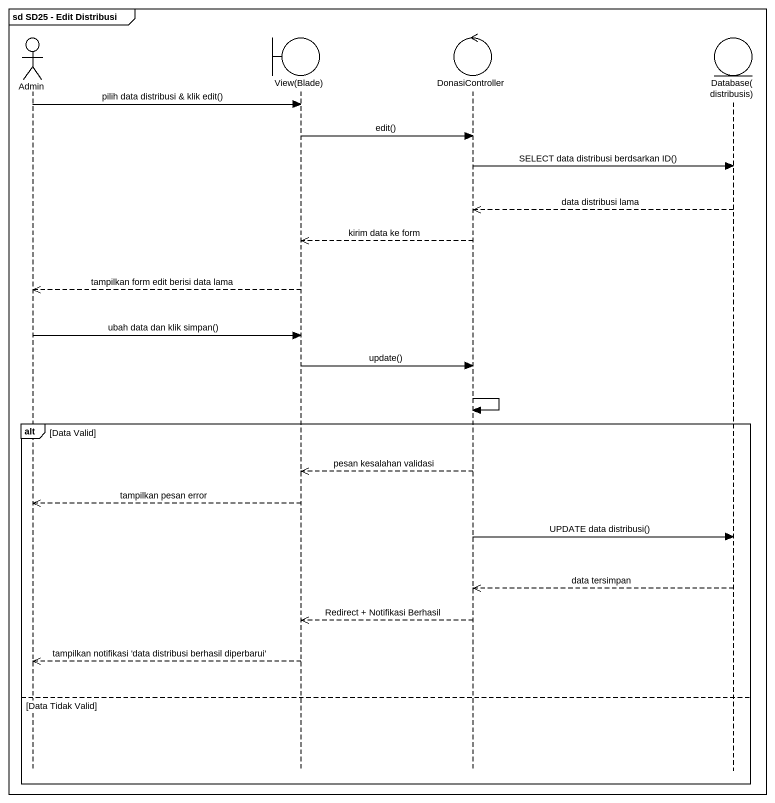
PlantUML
@startuml
mainframe sd SD25 - Edit Distribusi
hide footbox
actor Admin
boundary "View(Blade)" as View_Blade
control DonasiController
entity "Database(distribusis)" as Database_distribusis

Admin -> View_Blade : pilih data distribusi & klik edit()
View_Blade -> DonasiController : edit()
DonasiController -> Database_distribusis : SELECT data distribusi berdsarkan ID()
Database_distribusis -->> DonasiController : data distribusi lama
DonasiController -->> View_Blade : kirim data ke form
View_Blade -->> Admin : tampilkan form edit berisi data lama
Admin -> View_Blade : ubah data dan klik simpan()
View_Blade -> DonasiController : update()
DonasiController -> DonasiController
alt Data Valid
  DonasiController -->> View_Blade : pesan kesalahan validasi
  View_Blade -->> Admin : tampilkan pesan error
  DonasiController -> Database_distribusis : UPDATE data distribusi()
  Database_distribusis -->> DonasiController : data tersimpan
  DonasiController -->> View_Blade : Redirect + Notifikasi Berhasil
  View_Blade -->> Admin : tampilkan notifikasi 'data distribusi berhasil diperbarui'
else Data Tidak Valid
end
@enduml
